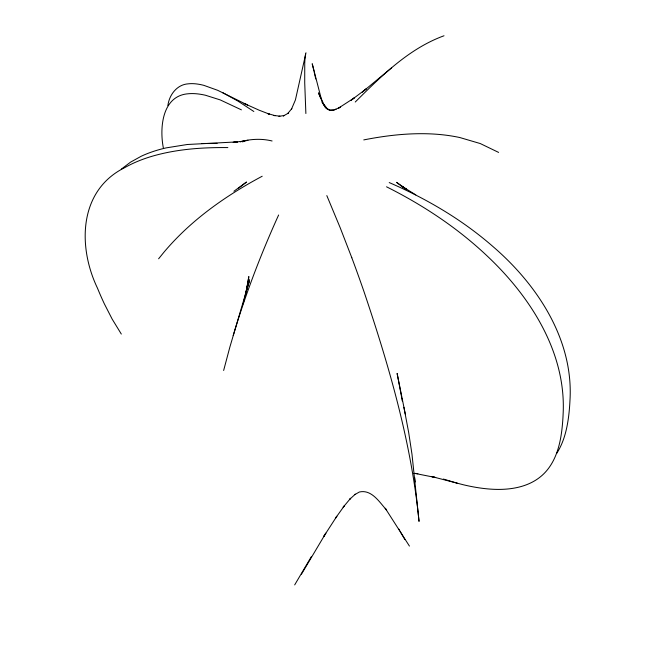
<?xml version="1.0" encoding="UTF-8"?>
<svg xmlns="http://www.w3.org/2000/svg" width="655" height="655" viewBox="0 0 655 655"><rect width="100%" height="100%" fill="white"/><g stroke="black" fill="none" stroke-linecap="round" stroke-linejoin="round"><path stroke-width="0.98" d="M246.395 291.254L248.843 276.549L245.6 294.75L248.965 279.071L243.152 303.945M167.885 105.553C169.195 94.95 176.956 84.503 188.28 83.832A180.575 57.157 51.2 0 1 203.926 85.379L217.714 90.324L247.492 104.98L244.069 103.433L259.241 110.236L269.369 114.142L267.461 113.479L275.174 115.681L273.757 115.436L279.922 116.189M223.642 370.468L229.864 347.076L249.432 280.807L246.968 289.363M305.975 52.777L295.413 99.937L291.54 109.017L291.794 108.599L287.84 113.446L288.347 113.159L283.353 115.96L284.049 115.567L278.899 116.287M233.205 335.548C245.478 294.357 260.87 254.132 278.621 215.004M311.313 556.725L294.685 584.899M301.431 574.214L325.838 533.154L323.783 536.42L336.826 516.271L335.385 518.326L344.202 505.979L343.146 507.232L350.638 498.25L349.876 499.159L355.297 494.189L354.732 494.648L359.341 492.02C371.712 489.105 379.589 502.377 386.622 510.13L385.238 508.247L409.432 546.082M556.627 453.53C563.865 442.362 567.017 429.123 568.663 416.056A869.455 335.041 39.1 0 0 569.932 401.065C573.968 340.142 537.378 284.679 492.83 246.436A182.892 86.984 29.6 0 0 454.079 217.182C433.528 203.77 411.733 192.324 389.226 182.573M158.608 258.79L164.045 252.093A166.837 91.585 -33.8 0 1 188.116 227.162C210.378 206.947 235.71 190.368 262.197 176.236M355.247 102.024C381.374 76.062 408.704 48.65 444.008 35.771M391.657 67.809L362.313 92.068L366.366 88.793L351.195 100.174L354.273 97.898L338.553 108.083L340.584 107.076L334.328 109.852L336.04 109.295L330.734 110.433L333.69 110.4L328.695 109.778L329.989 110.253L325.183 107.355L327.451 109.131L322.178 102.54L327.402 109.041M121.29 169.162L130.533 162.162L141.218 156.25A175.049 92.036 18.5 0 1 166.198 147.874L187.273 144.501L237.642 141.873L233.172 142.356L243.938 141.12L240.229 141.775C250.619 138.983 261.591 138.401 272.087 140.981M238.625 188.141L246.509 182.024L233.917 191.26M242.514 141.889L244.037 141.333M244.798 141.054L247.958 140.227M363.771 139.908C385.754 135.569 408.188 132.932 430.622 133.89A157.978 91.872 -17.2 0 1 459.835 137.542L480.254 143.551L498.611 152.41M202.018 143.502L217.1 143.371M227.858 147.588C201.805 147.326 175.425 149.184 150.372 156.774A182.45 97.922 14.5 0 0 124.835 167.582C78.485 190.499 77.667 246.894 97.472 288.143A1123.456 578.25 -5.3 0 0 104.341 303.814L112.161 319.1L121.314 334.058M413.837 473.368L417.874 473.639L415.385 473.442M414.762 473.377L435.69 477.544L431.637 476.529L463.175 484.725A163.382 65.795 32.3 0 0 490.685 489.129C508.608 490.374 528.274 487.729 542.16 475.333C555.186 463.683 560.066 445.899 561.957 429.107A859.196 313.909 42.1 0 0 563.112 414.287C566.452 352.75 530.493 296.723 487.238 256.048A183.138 83.079 33.4 0 0 449.486 224.788C429.606 210.386 408.458 197.785 386.524 186.798M457.534 483.292L443.402 479.059M222.602 92.609L237.912 101.066L253.837 111.497M241.417 109.86L220.203 99.896L205.465 95.253A173.731 60.407 47.9 0 0 188.353 93.755C162.162 95.614 159.427 127.709 163.332 147.825M415.761 194.862L401.007 185.717L406.485 189.344L396.521 182.336L406.272 189.59M323.169 103.752L324.88 106.634M404.88 539.581L400.23 531.565M324.986 106.814L318.486 92.863L320.901 98.889M326.82 195.608L340.174 227.694L351.817 257.751M322.121 102.09L312.214 63.748L313.925 70.74M314.146 71.739L314.596 73.72M314.818 74.711L315.735 78.968M403.922 407.32L408.671 432.464L411.979 454.226L419.036 521.405C411.381 442.682 389.16 366.202 363.951 291.532A161.589 17.873 70.7 0 0 351.809 257.759M405.265 413.944L397.118 373.424L401.613 397.102M401.777 398.084L402.252 400.95M414.762 477.724L415.172 481.99M305.877 113.52L304.722 82.907L304.739 63.478A162.849 9.178 84.2 0 1 305.623 54.087M399.787 530.779A140.006 13.329 70.2 0 1 398.903 529.134"/></g></svg>
